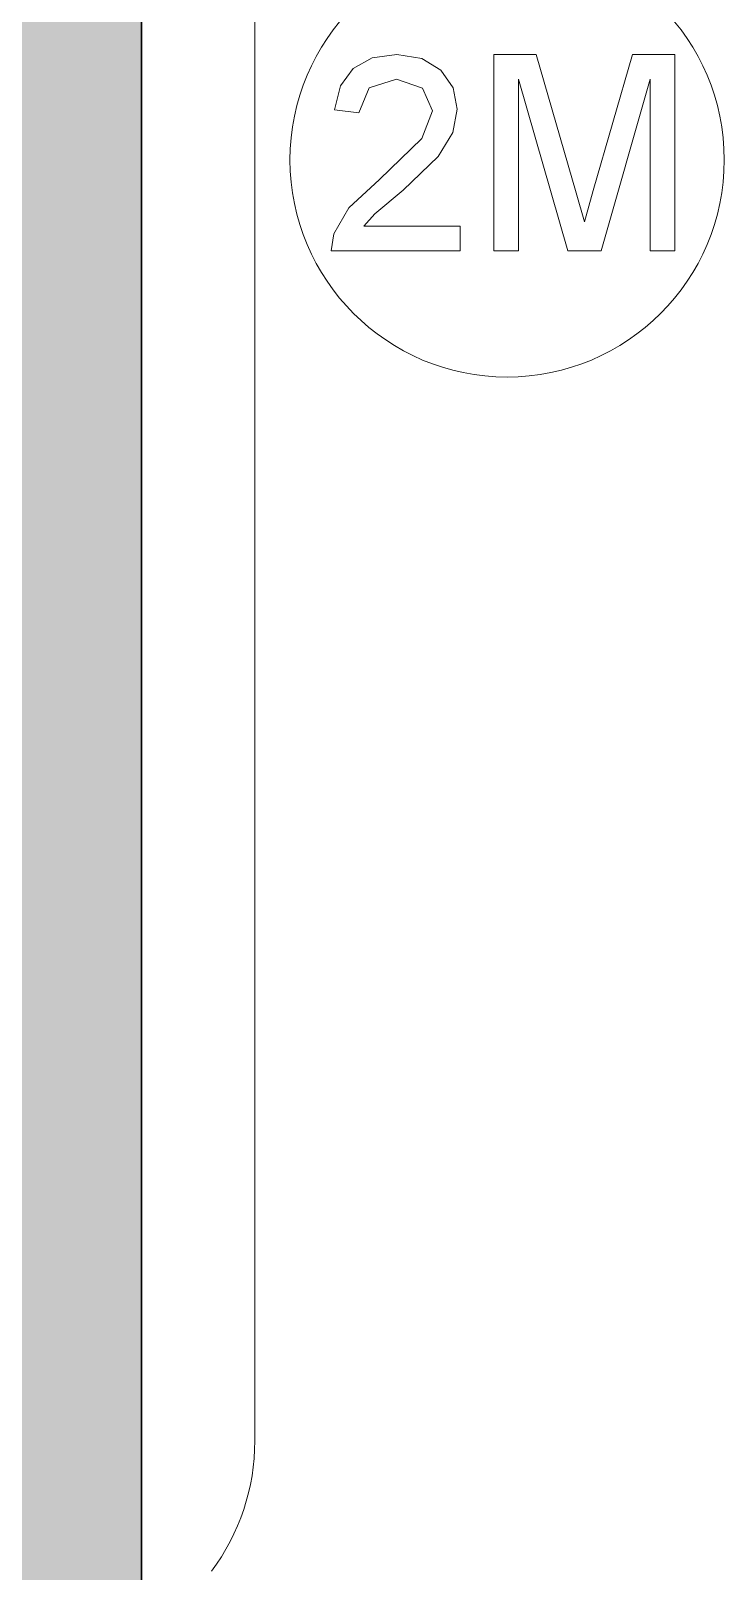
# Model space of a CAD drawing. Header units: millimetres. Extents: x 155927 to 326028, y -36033 to 97293.
# Drawn here: x 167384 to 167703, y 18028 to 18737 of the extents above; entities that cross this region are included whole.
import ezdxf

# ---------------------------------------------------------------- set-up
doc = ezdxf.new("R2010")
doc.units = ezdxf.units.MM
doc.header["$MEASUREMENT"] = 0
for name, color, linetype, lineweight in [('A-WALL-PATT', 7, 'CONTINUOUS', 9), ('I-FURN', 8, 'CONTINUOUS', 9), ('I-WALL', 7, 'CONTINUOUS', 9)]:
    doc.layers.add(name, color=color, linetype=linetype, lineweight=lineweight)

msp = doc.modelspace()

# ---------------------------------------------------------------- hatches: boundary and pattern name
at = {"layer": 'A-WALL-PATT'}
msp.add_hatch(color=256, dxfattribs=at).paths.add_polyline_path([(167332.83, 15209.61), (167434.83, 15209.61), (167434.83, 20657.61), (167332.83, 20657.61), (167332.83, 16376.57)], flags=0)

# ---------------------------------------------------------------- linework, layer by layer
at = {"layer": 'I-FURN'}
for p, q in [((167487.01, 18791.6), (167487.01, 18087.9)), ((167487.01, 18087.9), (167487.01, 18791.6)), ((167541.11, 18724.59), (167532.31, 18719.7)), ((167552.48, 18726.21), (167541.11, 18724.59)), ((167563.92, 18724.4), (167552.48, 18726.21)), ((167572.71, 18718.97), (167563.92, 18724.4)), ((167616.55, 18726.21), (167597.11, 18726.21)), ((167597.11, 18726.21), (167597.11, 18635.8)), ((167635.05, 18662.49), (167616.55, 18726.21)), ((167661.01, 18726.21), (167642.82, 18663.59)), ((167680.45, 18726.21), (167661.01, 18726.21)), ((167680.45, 18635.8), (167680.45, 18726.21)), ((167532.31, 18719.7), (167526.39, 18711.72)), ((167578.29, 18710.86), (167572.71, 18718.97)), ((167526.39, 18711.72), (167523.65, 18700.79)), ((167534.95, 18699.37), (167539.71, 18710.78)), ((167539.71, 18710.78), (167552.23, 18714.91)), ((167552.23, 18714.91), (167564.25, 18710.69)), ((167564.25, 18710.69), (167568.85, 18700.32)), ((167580.16, 18701.01), (167578.29, 18710.86)), ((167608.41, 18635.8), (167608.41, 18714.91)), ((167608.41, 18714.91), (167631.12, 18635.8)), ((167646.44, 18635.8), (167669.15, 18714.91)), ((167669.15, 18714.91), (167669.15, 18635.8)), ((167523.65, 18700.79), (167534.95, 18699.37)), ((167568.85, 18700.32), (167563.98, 18687.52)), ((167578.15, 18690.29), (167580.16, 18701.01)), ((167571.47, 18679.21), (167578.15, 18690.29)), ((167563.98, 18687.52), (167544.46, 18668.69)), ((167555.28, 18663.73), (167571.47, 18679.21)), ((167544.46, 18668.69), (167530.31, 18655.59)), ((167542.28, 18652.85), (167555.28, 18663.73)), ((167638.78, 18649.18), (167635.05, 18662.49)), ((167642.82, 18663.59), (167638.78, 18649.18)), ((167530.31, 18655.59), (167523.45, 18643.59)), ((167537.18, 18647.1), (167542.28, 18652.85)), ((167581.57, 18647.1), (167537.18, 18647.1)), ((167581.57, 18635.8), (167581.57, 18647.1)), ((167523.45, 18643.59), (167522.24, 18635.8)), ((167522.24, 18635.8), (167581.57, 18635.8)), ((167597.11, 18635.8), (167608.41, 18635.8)), ((167631.12, 18635.8), (167646.44, 18635.8)), ((167669.15, 18635.8), (167680.45, 18635.8))]:
    msp.add_line(p, q, dxfattribs=at)
for centre, start, end in [((167603.18, 18677.68), 0, 180), ((167603.18, 18677.68), 180, 0), ((167387.01, 18087.9), 323.1301, 0), ((167387.01, 18087.9), 323.1301, 0)]:
    msp.add_arc(centre, 100, start, end, dxfattribs=at)
at = {"layer": 'I-WALL', "lineweight": 30}
msp.add_line((167434.83, 16059.61), (167434.83, 20657.61), dxfattribs=at)

doc.saveas('drawing.dxf')
